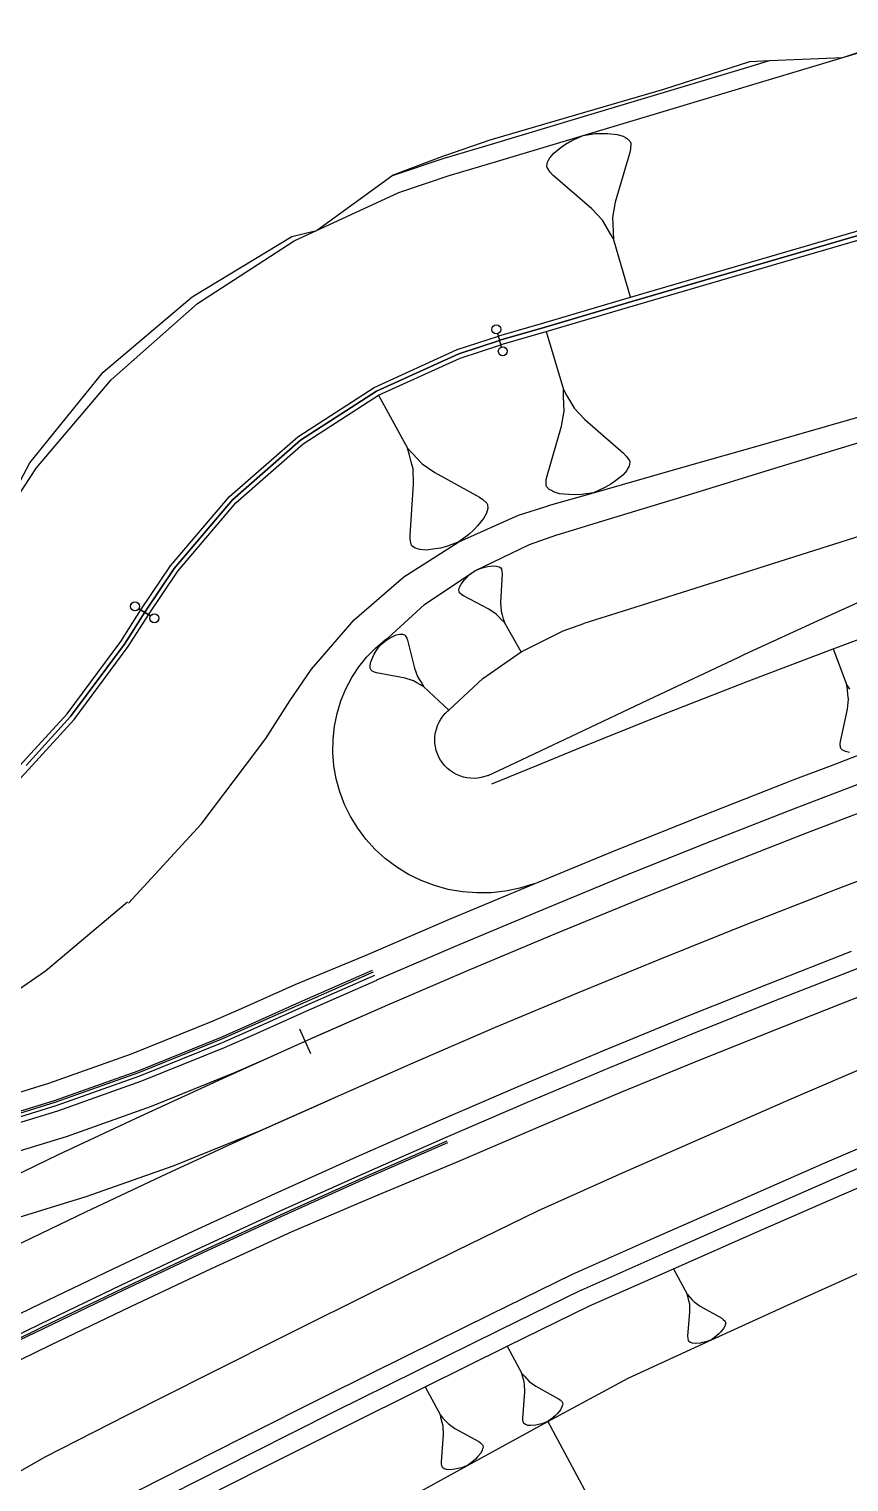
# Model space of a CAD drawing. Extents: x 387562 to 388546, y 804386 to 804945.
# Drawn here: x 388021.7 to 388067, y 804760.4 to 804840.7 of the extents above; entities that cross this region are included whole.
import ezdxf

# ---------------------------------------------------------------- set-up
doc = ezdxf.new("R2010")
doc.units = 0
doc.layers.get('0').update_dxf_attribs({"linetype": 'CONTINUOUS'})

msp = doc.modelspace()

# ---------------------------------------------------------------- linework, layer by layer
at = {"color": 1}
for p, q in [((388051.6778, 804834.5716), (388052.2972, 804834.8533)), ((388052.2972, 804834.8533), (388052.9707, 804834.9504)), ((388052.9707, 804834.9504), (388053.3671, 804834.9663)), ((388053.3671, 804834.9663), (388053.6712, 804834.9551)), ((388053.6712, 804834.9551), (388054.1871, 804834.9057)), ((388054.1871, 804834.9057), (388054.5182, 804834.8022)), ((388054.5182, 804834.8022), (388054.6377, 804834.7369)), ((388054.6377, 804834.7369), (388054.7571, 804834.6716)), ((388054.7571, 804834.6716), (388054.9035, 804834.5139)), ((388050.4549, 804833.6117), (388050.6779, 804833.8775)), ((388050.6779, 804833.8775), (388051.0855, 804834.1975)), ((388051.0855, 804834.1975), (388051.3355, 804834.371)), ((388051.3355, 804834.371), (388051.6778, 804834.5716)), ((388054.8812, 804833.9057), (388054.08, 804831.1641)), ((388054.9194, 804834.1175), (388054.8812, 804833.9057)), ((388054.9035, 804834.5139), (388054.9306, 804834.4216)), ((388054.9306, 804834.4216), (388054.9194, 804834.1175)), ((388050.2861, 804833.1611), (388050.3243, 804833.3728)), ((388050.3132, 804833.0687), (388050.2861, 804833.1611)), ((388050.4867, 804832.8188), (388050.3132, 804833.0687)), ((388050.3243, 804833.3728), (388050.3896, 804833.4923)), ((388050.3896, 804833.4923), (388050.4549, 804833.6117)), ((388050.6331, 804832.6611), (388050.4867, 804832.8188)), ((388052.7871, 804830.7853), (388050.6331, 804832.6611)), ((388053.373, 804830.1548), (388052.7871, 804830.7853)), ((388054.08, 804831.1641), (388053.9271, 804830.3171)), ((388053.5736, 804829.8124), (388053.373, 804830.1548)), ((388053.7741, 804829.4701), (388053.5736, 804829.8124)), ((388053.9271, 804830.3171), (388053.9429, 804829.9207)), ((388053.9429, 804829.9207), (388053.9588, 804829.5242)), ((388053.9747, 804829.1278), (388053.7741, 804829.4701)), ((388053.9588, 804829.5242), (388053.9747, 804829.1278)), ((388054.9217, 804825.8956), (388053.9747, 804829.1278)), ((388047.7901, 804823.1497), (388047.5765, 804823.8789)), ((388050.264, 804824.0099), (388051.2077, 804820.7887)), ((388040.9946, 804820.4744), (388042.5957, 804817.5468)), ((388051.2077, 804820.7887), (388051.4076, 804820.4476)), ((388051.2236, 804820.3937), (388051.2077, 804820.7887)), ((388051.2394, 804819.9986), (388051.2236, 804820.3937)), ((388051.4076, 804820.4476), (388051.6075, 804820.1064)), ((388051.1028, 804818.7593), (388051.2552, 804819.6035)), ((388051.2552, 804819.6035), (388051.2394, 804819.9986)), ((388051.6075, 804820.1064), (388051.8074, 804819.7652)), ((388051.8074, 804819.7652), (388052.3912, 804819.1368)), ((388050.3044, 804816.0271), (388051.1028, 804818.7593)), ((388052.3912, 804819.1368), (388054.5379, 804817.2674)), ((388042.5957, 804817.5468), (388042.8623, 804817.258)), ((388042.695, 804817.1665), (388042.5957, 804817.5468)), ((388042.7944, 804816.7861), (388042.695, 804817.1665)), ((388042.8623, 804817.258), (388043.129, 804816.9691)), ((388043.129, 804816.9691), (388043.3956, 804816.6803)), ((388054.5379, 804817.2674), (388054.6838, 804817.1103)), ((388054.6838, 804817.1103), (388054.8568, 804816.8612)), ((388042.8937, 804816.4058), (388042.7944, 804816.7861)), ((388042.9251, 804815.5537), (388042.8937, 804816.4058)), ((388043.3956, 804816.6803), (388044.0962, 804816.1941)), ((388044.0962, 804816.1941), (388046.5782, 804814.8349)), ((388054.7155, 804816.3202), (388054.4933, 804816.0552)), ((388054.7806, 804816.4391), (388054.7155, 804816.3202)), ((388054.8456, 804816.5581), (388054.7806, 804816.4391)), ((388054.8837, 804816.7692), (388054.8456, 804816.5581)), ((388054.8568, 804816.8612), (388054.8837, 804816.7692)), ((388042.7305, 804812.7306), (388042.9251, 804815.5537)), ((388050.2551, 804815.513), (388050.2663, 804815.8161)), ((388050.2821, 804815.421), (388050.2551, 804815.513)), ((388050.2663, 804815.8161), (388050.3044, 804816.0271)), ((388050.4281, 804815.2639), (388050.2821, 804815.421)), ((388053.4968, 804815.3635), (388052.8795, 804815.0827)), ((388053.838, 804815.5634), (388053.4968, 804815.3635)), ((388054.0871, 804815.7363), (388053.838, 804815.5634)), ((388054.4933, 804816.0552), (388054.0871, 804815.7363)), ((388046.5782, 804814.8349), (388046.7533, 804814.7134)), ((388046.7533, 804814.7134), (388046.9742, 804814.5082)), ((388050.547, 804815.1988), (388050.4281, 804815.2639)), ((388050.666, 804815.1337), (388050.547, 804815.1988)), ((388050.9961, 804815.0305), (388050.666, 804815.1337)), ((388051.5102, 804814.9813), (388050.9961, 804815.0305)), ((388051.8132, 804814.9702), (388051.5102, 804814.9813)), ((388052.2083, 804814.986), (388051.8132, 804814.9702)), ((388052.8795, 804815.0827), (388052.2083, 804814.986)), ((388046.952, 804813.9527), (388046.7925, 804813.6482)), ((388046.9899, 804814.0821), (388046.952, 804813.9527)), ((388046.9742, 804814.5082), (388047.0199, 804814.4246)), ((388047.0278, 804814.2115), (388046.9899, 804814.0821)), ((388047.0199, 804814.4246), (388047.0278, 804814.2115)), ((388046.2606, 804813.0313), (388045.9718, 804812.7647)), ((388046.4658, 804813.2522), (388046.2606, 804813.0313)), ((388046.7925, 804813.6482), (388046.4658, 804813.2522)), ((388042.7383, 804812.5175), (388042.7305, 804812.7306)), ((388042.7919, 804812.2209), (388042.7383, 804812.5175)), ((388042.8377, 804812.1372), (388042.7919, 804812.2209)), ((388043.0128, 804812.0157), (388042.8377, 804812.1372)), ((388044.8007, 804812.1242), (388044.4204, 804812.0249)), ((388045.432, 804812.3608), (388044.8007, 804812.1242)), ((388045.9718, 804812.7647), (388045.432, 804812.3608)), ((388043.1422, 804811.9778), (388043.0128, 804812.0157)), ((388043.2716, 804811.9399), (388043.1422, 804811.9778)), ((388043.614, 804811.9098), (388043.2716, 804811.9399)), ((388044.1237, 804811.9713), (388043.614, 804811.9098)), ((388044.4204, 804812.0249), (388044.1237, 804811.9713)), ((388045.8486, 804810.3818), (388046.0071, 804810.534)), ((388046.0071, 804810.534), (388046.3044, 804810.7656)), ((388046.3044, 804810.7656), (388046.6547, 804810.9047)), ((388046.6547, 804810.9047), (388046.8662, 804810.9644)), ((388046.8662, 804810.9644), (388047.0315, 804810.9976)), ((388047.0315, 804810.9976), (388047.3157, 804811.0375)), ((388047.3157, 804811.0375), (388047.5074, 804811.0244)), ((388047.5074, 804811.0244), (388047.5802, 804811.0047)), ((388047.5802, 804811.0047), (388047.6529, 804810.9849)), ((388047.6529, 804810.9849), (388047.7521, 804810.9189)), ((388047.8185, 804810.5884), (388047.7405, 804809.0083)), ((388047.7521, 804810.9189), (388047.7786, 804810.8726)), ((388047.7786, 804810.8726), (388047.8118, 804810.7074)), ((388047.8118, 804810.7074), (388047.8185, 804810.5884)), ((388045.4327, 804809.7137), (388045.4524, 804809.7864)), ((388045.4394, 804809.5947), (388045.4327, 804809.7137)), ((388045.4524, 804809.7864), (388045.4722, 804809.8592)), ((388045.4722, 804809.8592), (388045.558, 804810.0311)), ((388045.558, 804810.0311), (388045.7363, 804810.2561)), ((388045.7363, 804810.2561), (388045.8486, 804810.3818)), ((388045.4659, 804809.5484), (388045.4394, 804809.5947)), ((388045.5916, 804809.4362), (388045.4659, 804809.5484)), ((388045.6908, 804809.3701), (388045.5916, 804809.4362)), ((388047.093, 804808.6375), (388045.6908, 804809.3701)), ((388047.7405, 804809.0083), (388047.7674, 804808.5323)), ((388028.3823, 804808.2686), (388027.7336, 804808.6641)), ((388027.7336, 804808.6641), (388028.3823, 804808.2686)), ((388047.4898, 804808.3734), (388047.093, 804808.6375)), ((388047.642, 804808.2148), (388047.4898, 804808.3734)), ((388047.7942, 804808.0563), (388047.642, 804808.2148)), ((388047.7674, 804808.5323), (388047.8271, 804808.3208)), ((388047.8271, 804808.3208), (388047.8867, 804808.1093)), ((388047.8867, 804808.1093), (388047.9464, 804807.8978)), ((388047.9464, 804807.8978), (388047.7942, 804808.0563)), ((388048.8733, 804806.2788), (388047.9464, 804807.8978)), ((388040.8482, 804806.3428), (388041.0692, 804806.6542)), ((388041.0692, 804806.6542), (388041.3686, 804806.8912)), ((388041.3686, 804806.8912), (388041.5564, 804807.0108)), ((388041.5564, 804807.0108), (388041.7071, 804807.0911)), ((388041.7071, 804807.0911), (388041.9713, 804807.2127)), ((388041.9713, 804807.2127), (388042.1611, 804807.2559)), ((388042.1611, 804807.2559), (388042.2375, 804807.2579)), ((388042.2375, 804807.2579), (388042.3138, 804807.2599)), ((388042.3138, 804807.2599), (388042.4293, 804807.2247)), ((388042.4293, 804807.2247), (388042.4685, 804807.1875)), ((388042.4685, 804807.1875), (388042.5489, 804807.0369)), ((388042.5489, 804807.0369), (388042.5901, 804806.9234)), ((388042.5901, 804806.9234), (388042.9747, 804805.3674)), ((388040.5258, 804805.5322), (388040.5589, 804805.724)), ((388040.5589, 804805.724), (388040.6664, 804805.9942)), ((388040.6664, 804805.9942), (388040.7387, 804806.1489)), ((388040.7387, 804806.1489), (388040.8482, 804806.3428)), ((388066.1187, 804806.4532), (388066.8827, 804804.4275)), ((388040.5278, 804805.4558), (388040.5258, 804805.5322)), ((388040.5298, 804805.3795), (388040.5278, 804805.4558)), ((388040.571, 804805.266), (388040.5298, 804805.3795)), ((388040.6101, 804805.2288), (388040.571, 804805.266)), ((388040.7648, 804805.1565), (388040.6101, 804805.2288)), ((388040.8803, 804805.1213), (388040.7648, 804805.1565)), ((388042.4544, 804804.8189), (388040.8803, 804805.1213)), ((388042.9747, 804805.3674), (388043.1395, 804804.9133)), ((388043.1395, 804804.9133), (388043.259, 804804.7255)), ((388042.9165, 804804.6783), (388042.4544, 804804.8189)), ((388043.1103, 804804.5688), (388042.9165, 804804.6783)), ((388043.3042, 804804.4593), (388043.1103, 804804.5688)), ((388043.259, 804804.7255), (388043.3785, 804804.5376)), ((388043.4981, 804804.3498), (388043.3042, 804804.4593)), ((388043.3785, 804804.5376), (388043.4981, 804804.3498)), ((388044.8692, 804803.0489), (388043.4981, 804804.3498)), ((388066.8827, 804804.4275), (388067.0279, 804804.2178)), ((388066.9121, 804804.1741), (388066.8827, 804804.4275)), ((388066.9415, 804803.9208), (388066.9121, 804804.1741)), ((388066.9141, 804803.1172), (388066.971, 804803.6675)), ((388066.971, 804803.6675), (388066.9415, 804803.9208)), ((388066.5337, 804801.321), (388066.9141, 804803.1172)), ((388066.5195, 804801.1834), (388066.5337, 804801.321)), ((388066.5271, 804800.988), (388066.5195, 804801.1834)), ((388066.5489, 804800.9301), (388066.5271, 804800.988)), ((388066.6504, 804800.8362), (388066.5489, 804800.9301)), ((388066.7301, 804800.8001), (388066.6504, 804800.8362)), ((388066.8098, 804800.7641), (388066.7301, 804800.8001)), ((388067.0271, 804800.7138), (388066.8098, 804800.7641)), ((388047.0515, 804799.4462), (388048.2215, 804800)), ((388047.2474, 804798.9749), (388049.7428, 804800))]:
    msp.add_line(p, q, dxfattribs=at)
at = {"color": 3}
msp.add_line((388036.6194, 804785.4192), (388037.2296, 804784.0489), dxfattribs=at)
at = {"color": 7}
for p, q in [((388057.3043, 804772.1515), (388058.06, 804770.7327)), ((388058.06, 804770.7327), (388058.1869, 804770.5921)), ((388058.1058, 804770.549), (388058.06, 804770.7327)), ((388058.1516, 804770.3652), (388058.1058, 804770.549)), ((388058.1974, 804770.1815), (388058.1516, 804770.3652)), ((388058.1869, 804770.5921), (388058.3138, 804770.4516)), ((388058.3138, 804770.4516), (388058.4407, 804770.311)), ((388058.4407, 804770.311), (388058.7755, 804770.0731)), ((388058.0992, 804768.412), (388058.208, 804769.7708)), ((388058.208, 804769.7708), (388058.1974, 804770.1815)), ((388058.7755, 804770.0731), (388059.9639, 804769.4052)), ((388060.0609, 804768.8324), (388059.9014, 804768.6433)), ((388059.9639, 804769.4052), (388060.0476, 804769.3457)), ((388060.0476, 804769.3457), (388060.1529, 804769.2457)), ((388060.1393, 804768.9782), (388060.0609, 804768.8324)), ((388060.1582, 804769.0403), (388060.1393, 804768.9782)), ((388060.1529, 804769.2457), (388060.1745, 804769.2051)), ((388060.1772, 804769.1025), (388060.1582, 804769.0403)), ((388060.1745, 804769.2051), (388060.1772, 804769.1025)), ((388058.1019, 804768.3093), (388058.0992, 804768.412)), ((388058.1261, 804768.1661), (388058.1019, 804768.3093)), ((388058.1477, 804768.1256), (388058.1261, 804768.1661)), ((388058.2314, 804768.0661), (388058.1477, 804768.1256)), ((388058.2936, 804768.0471), (388058.2314, 804768.0661)), ((388058.3557, 804768.0282), (388058.2936, 804768.0471)), ((388058.5205, 804768.0119), (388058.3557, 804768.0282)), ((388058.7663, 804768.0388), (388058.5205, 804768.0119)), ((388058.9095, 804768.063), (388058.7663, 804768.0388)), ((388059.0933, 804768.1089), (388058.9095, 804768.063)), ((388059.3986, 804768.2195), (388059.0933, 804768.1089)), ((388059.6608, 804768.4111), (388059.3986, 804768.2195)), ((388059.8013, 804768.538), (388059.6608, 804768.4111)), ((388059.9014, 804768.6433), (388059.8013, 804768.538)), ((388048.107, 804767.856), (388048.9153, 804766.3528)), ((388048.9153, 804766.3528), (388049.0507, 804766.2041)), ((388048.9648, 804766.158), (388048.9153, 804766.3528)), ((388043.5593, 804765.6102), (388044.4067, 804764.0421)), ((388049.0142, 804765.9631), (388048.9648, 804766.158)), ((388049.0636, 804765.7682), (388049.0142, 804765.9631)), ((388049.0507, 804766.2041), (388049.186, 804766.0555)), ((388049.0766, 804765.3322), (388049.0636, 804765.7682)), ((388049.186, 804766.0555), (388049.3213, 804765.9068)), ((388049.3213, 804765.9068), (388049.6779, 804765.6556)), ((388049.6779, 804765.6556), (388050.9424, 804764.9515)), ((388048.9669, 804763.889), (388049.0766, 804765.3322)), ((388050.9424, 804764.9515), (388051.0316, 804764.8887)), ((388051.0316, 804764.8887), (388051.1438, 804764.7829)), ((388051.1438, 804764.7829), (388051.1669, 804764.74)), ((388051.1669, 804764.74), (388051.1701, 804764.631)), ((388044.4067, 804764.0421), (388044.5484, 804763.8871)), ((388044.4588, 804763.8387), (388044.4067, 804764.0421)), ((388044.5484, 804763.8871), (388044.69, 804763.7321)), ((388048.9701, 804763.78), (388048.9669, 804763.889)), ((388050.6248, 804763.8948), (388050.3473, 804763.6902)), ((388050.7735, 804764.0301), (388050.6248, 804763.8948)), ((388050.8792, 804764.1423), (388050.7735, 804764.0301)), ((388051.0478, 804764.3437), (388050.8792, 804764.1423)), ((388051.1304, 804764.4989), (388051.0478, 804764.3437)), ((388051.1503, 804764.5649), (388051.1304, 804764.4989)), ((388051.1701, 804764.631), (388051.1503, 804764.5649)), ((388044.5108, 804763.6352), (388044.4588, 804763.8387)), ((388044.5628, 804763.4318), (388044.5108, 804763.6352)), ((388044.5773, 804762.9765), (388044.5628, 804763.4318)), ((388044.69, 804763.7321), (388044.8317, 804763.5771)), ((388044.8317, 804763.5771), (388045.2046, 804763.3155)), ((388045.2046, 804763.3155), (388046.5267, 804762.5827)), ((388048.9965, 804763.6281), (388048.9701, 804763.78)), ((388049.0196, 804763.5852), (388048.9965, 804763.6281)), ((388049.1087, 804763.5224), (388049.0196, 804763.5852)), ((388049.1747, 804763.5025), (388049.1087, 804763.5224)), ((388049.2408, 804763.4827), (388049.1747, 804763.5025)), ((388049.4158, 804763.4661), (388049.2408, 804763.4827)), ((388049.6767, 804763.4957), (388049.4158, 804763.4661)), ((388049.8287, 804763.522), (388049.6767, 804763.4957)), ((388050.0236, 804763.5714), (388049.8287, 804763.522)), ((388050.3473, 804763.6902), (388050.0236, 804763.5714)), ((388050.3473, 804763.6902), (388052.4867, 804759.712)), ((388044.4657, 804761.469), (388044.5773, 804762.9765)), ((388046.5267, 804762.5827), (388046.6199, 804762.5173)), ((388046.6199, 804762.5173), (388046.7374, 804762.4071)), ((388046.7374, 804762.4071), (388046.7616, 804762.3623)), ((388046.7616, 804762.3623), (388046.7652, 804762.2485)), ((388044.4693, 804761.3552), (388044.4657, 804761.469)), ((388046.1972, 804761.4785), (388045.9078, 804761.2642)), ((388046.3522, 804761.6201), (388046.1972, 804761.4785)), ((388046.4624, 804761.7376), (388046.3522, 804761.6201)), ((388046.638, 804761.9482), (388046.4624, 804761.7376)), ((388046.724, 804762.1105), (388046.638, 804761.9482)), ((388046.7446, 804762.1795), (388046.724, 804762.1105)), ((388046.7652, 804762.2485), (388046.7446, 804762.1795)), ((388044.4971, 804761.1966), (388044.4693, 804761.3552)), ((388044.5214, 804761.1518), (388044.4971, 804761.1966)), ((388044.6146, 804761.0864), (388044.5214, 804761.1518)), ((388044.6836, 804761.0658), (388044.6146, 804761.0864)), ((388044.7526, 804761.0452), (388044.6836, 804761.0658)), ((388044.9354, 804761.0282), (388044.7526, 804761.0452)), ((388045.2079, 804761.0596), (388044.9354, 804761.0282)), ((388045.3665, 804761.0875), (388045.2079, 804761.0596)), ((388045.57, 804761.1395), (388045.3665, 804761.0875)), ((388045.9078, 804761.2642), (388045.57, 804761.1395))]:
    msp.add_line(p, q, dxfattribs=at)
at = {"color": 1, "linetype": 'CONTINUOUS'}
for points in [[(388006.2998, 804800), (388007.5628, 804800.7362), (388010.8319, 804803.1087), (388014.0068, 804805.6378), (388016.7248, 804808.6575), (388019.1261, 804811.9315), (388020.0274, 804813.3626), (388022.0832, 804816.4595), (388026.1949, 804821.3257), (388030.9732, 804825.5449), (388036.3172, 804829.0267), (388042.114, 804831.6961), (388045.0022, 804832.6654), (388045.0075, 804832.667), (388045.0221, 804832.6714), (388047.5079, 804833.4169), (388052.2972, 804834.8533), (388057.0865, 804836.2898), (388061.8759, 804837.7262), (388066.6652, 804839.1626), (388071.4545, 804840.599)], [(388019.9403, 804813.4157), (388021.702, 804816.739), (388025.7526, 804821.7619), (388030.6888, 804825.9217), (388036.1848, 804829.2687), (388037.5594, 804829.5987), (388041.7149, 804832.61), (388041.7628, 804832.6447), (388044.6816, 804833.7596), (388044.6868, 804833.7614), (388044.7013, 804833.7664), (388047.1614, 804834.5995), (388051.957, 804836.0145), (388056.7589, 804837.4078), (388061.5193, 804838.9433), (388062.6065, 804838.9893), (388066.659, 804839.1607), (388066.6647, 804839.1641), (388071.4141, 804840.7371)], [(388021.1566, 804800), (388023.7625, 804802.8587), (388026.7291, 804806.8499), (388027.8445, 804808.5965), (388029.479, 804811.0372), (388032.7421, 804814.8677), (388036.5275, 804818.1832), (388040.7546, 804820.9131), (388045.3337, 804822.9994), (388047.613, 804823.7542), (388047.6183, 804823.7558), (388047.633, 804823.7601), (388050.1234, 804824.4897), (388054.9217, 804825.8956), (388059.72, 804827.3014), (388064.5183, 804828.7072), (388069.3166, 804830.1131), (388074.1149, 804831.5189), (388078.9132, 804832.9247), (388083.7115, 804834.3306), (388088.5098, 804835.7364), (388093.3081, 804837.1422), (388098.1063, 804838.5481), (388100, 804839.1029)], [(388041.7149, 804832.61), (388041.7669, 804832.6339), (388044.721, 804833.6251), (388044.7263, 804833.6267), (388044.7409, 804833.6311), (388047.2267, 804834.3766), (388052.016, 804835.813), (388056.8054, 804837.2494), (388061.5947, 804838.6858), (388062.6065, 804838.9893)], [(388021.8323, 804800), (388024.1484, 804802.5407), (388027.1448, 804806.5721), (388028.2714, 804808.3362), (388029.8822, 804810.7416), (388033.0981, 804814.5166), (388036.8286, 804817.784), (388040.9946, 804820.4744), (388045.5073, 804822.5305), (388047.7536, 804823.2744), (388047.7589, 804823.276), (388047.7736, 804823.2802), (388050.264, 804824.0099), (388055.0623, 804825.4157), (388059.8606, 804826.8216), (388064.6589, 804828.2274), (388069.4572, 804829.6332), (388074.2555, 804831.0391), (388079.0538, 804832.4449), (388083.852, 804833.8507), (388088.6503, 804835.2566), (388093.4486, 804836.6624), (388098.2469, 804838.0682), (388100, 804838.5818)], [(388033.6298, 804800), (388034.7477, 804801.4905), (388036.0885, 804803.5701), (388037.278, 804805.3193), (388039.6453, 804808.0587), (388042.383, 804810.4223), (388045.432, 804812.3608), (388048.727, 804813.8339), (388050.3645, 804814.3632), (388050.3698, 804814.3647), (388050.3845, 804814.3689), (388052.8795, 804815.0827), (388057.6868, 804816.458), (388062.494, 804817.8332), (388067.3013, 804819.2085), (388072.1085, 804820.5837), (388076.9158, 804821.959), (388081.723, 804823.3342), (388086.5303, 804824.7095), (388091.3375, 804826.0847), (388096.1448, 804827.46), (388100, 804828.5629)], [(388041.0692, 804806.6542), (388043.5328, 804808.8983), (388046.3044, 804810.7656), (388049.3267, 804812.214), (388050.8379, 804812.7472), (388050.8432, 804812.7488), (388050.8578, 804812.7533), (388053.3396, 804813.5124), (388058.1213, 804814.9748), (388062.903, 804816.4373), (388067.6847, 804817.8998), (388072.4664, 804819.3623), (388077.2481, 804820.8248), (388082.0298, 804822.2873), (388086.8115, 804823.7498), (388091.6187, 804825.1251), (388096.426, 804826.5003), (388100, 804827.5228)], [(388044.8692, 804803.0489), (388046.7484, 804804.8055), (388048.8733, 804806.2788), (388051.2027, 804807.4343), (388052.3415, 804807.855), (388052.3453, 804807.8562), (388052.3577, 804807.8601), (388054.8285, 804808.6442), (388059.5945, 804810.1583), (388064.3604, 804811.6722), (388069.1264, 804813.186), (388073.8924, 804814.7), (388078.6583, 804816.2139), (388083.4243, 804817.7279), (388088.1492, 804819.2294), (388092.7238, 804821.2624), (388097.3859, 804823.1448), (388100, 804823.9158)], [(388048.2215, 804800), (388051.6497, 804801.6226), (388056.2542, 804803.7963), (388060.8654, 804805.9675), (388061.2379, 804806.1427), (388065.4921, 804808.1149), (388070.1449, 804810.2093), (388074.8233, 804812.25), (388079.5266, 804814.2368), (388084.2741, 804816.1104), (388089.0441, 804817.9291), (388093.8358, 804819.6926), (388098.6486, 804821.4008), (388100, 804821.8813)], [(388049.7428, 804800), (388051.9417, 804800.9034), (388056.6519, 804802.7927), (388061.3777, 804804.6426), (388061.7598, 804804.7902), (388066.1187, 804806.4532), (388070.8747, 804808.2241), (388075.6453, 804809.9554), (388080.4301, 804811.6469), (388085.3092, 804813.0617), (388090.1979, 804814.4351), (388095.096, 804815.7671), (388100, 804817.0568)], [(388066.0364, 804800), (388068.2359, 804800.8391), (388072.945, 804802.5926), (388077.6686, 804804.3068), (388082.4062, 804805.9816), (388087.1577, 804807.6169), (388091.9226, 804809.2125), (388096.7007, 804810.7683), (388100, 804811.8123)], [(388038.519, 804800), (388038.4626, 804800.7124), (388038.4738, 804801.4439), (388038.5534, 804802.1671), (388038.6999, 804802.8758), (388038.9114, 804803.5637), (388039.1851, 804804.225), (388039.5181, 804804.8541), (388039.9067, 804805.4457), (388040.3468, 804805.995), (388040.8339, 804806.4976), (388041.3632, 804806.9494), (388041.5363, 804807.0796)], [(388044.6328, 804800), (388044.5364, 804800.1144), (388044.4225, 804800.2787), (388044.3245, 804800.453), (388044.2433, 804800.6357), (388044.1796, 804800.8252), (388044.134, 804801.0198), (388044.1068, 804801.2179), (388044.0983, 804801.4176), (388044.1086, 804801.6173), (388044.1377, 804801.8151), (388044.1851, 804802.0093), (388044.2506, 804802.1982), (388044.3335, 804802.3801), (388044.4331, 804802.5535), (388044.5485, 804802.7167), (388044.6788, 804802.8684), (388044.8227, 804803.0072), (388044.8702, 804803.0477)], [(388000, 804786.4544), (388004.0813, 804787.8597), (388008.6435, 804789.961), (388012.9732, 804792.5073), (388017.0271, 804795.473), (388020.7646, 804798.8287), (388021.8323, 804800)], [(388027.1701, 804792.3745), (388031.1862, 804796.7419), (388033.6298, 804800)], [(388049.5761, 804793.4452), (388048.8014, 804793.2063), (388048.0116, 804793.042), (388047.2137, 804792.9533), (388046.415, 804792.9401), (388045.6225, 804793.0019), (388044.8433, 804793.1372), (388044.0841, 804793.3443), (388043.3514, 804793.6205), (388042.6516, 804793.9627), (388041.9904, 804794.3671), (388041.3734, 804794.8297), (388040.8056, 804795.3456), (388040.2916, 804795.9097), (388039.8353, 804796.5166), (388039.4402, 804797.1603), (388039.1093, 804797.8348), (388038.8447, 804798.5338), (388038.6481, 804799.2508), (388038.5206, 804799.9792), (388038.519, 804800)], [(388040.2961, 804789.494), (388040.303, 804789.4997), (388044.9185, 804791.4863), (388049.5505, 804793.4345), (388054.1986, 804795.344), (388058.8624, 804797.2147), (388063.5416, 804799.0464), (388063.9199, 804799.1926), (388066.0364, 804800)], [(388047.0515, 804799.4462), (388046.8638, 804799.3774), (388046.6704, 804799.3266), (388046.4732, 804799.2941), (388046.2737, 804799.2802), (388046.0738, 804799.2852), (388045.8753, 804799.3088), (388045.6799, 804799.351), (388045.4893, 804799.4114), (388045.3052, 804799.4894), (388045.1292, 804799.5843), (388044.963, 804799.6953), (388044.8078, 804799.8214), (388044.6652, 804799.9615), (388044.6328, 804800)], [(388045.2928, 804778.0388), (388049.8127, 804779.9843), (388054.3486, 804781.892), (388058.9003, 804783.7619), (388063.4674, 804785.5938), (388068.0497, 804787.3876), (388068.4201, 804787.5307), (388072.6467, 804789.1432), (388077.2582, 804790.8603), (388081.8838, 804792.539), (388086.5233, 804794.1791), (388091.1762, 804795.7804), (388095.8424, 804797.343), (388100, 804798.6968)], [(388000, 804748.6574), (388000.5615, 804748.9902), (388004.9418, 804751.5676), (388009.3305, 804754.1309), (388013.7276, 804756.68), (388018.1329, 804759.215), (388022.5464, 804761.7357), (388027.0756, 804764.0461), (388031.6121, 804766.3418), (388036.1559, 804768.6227), (388040.7069, 804770.8889), (388045.2652, 804773.1403), (388049.8305, 804775.3769), (388054.4836, 804777.4471), (388059.1431, 804779.5022), (388063.809, 804781.542), (388068.4812, 804783.5667), (388073.1597, 804785.5761), (388077.8444, 804787.5702), (388082.5352, 804789.549), (388087.232, 804791.5125), (388092.0391, 804793.2574), (388096.8514, 804794.9866), (388100, 804796.1064)], [(388000, 804779.6848), (388001.1773, 804779.8461), (388006.7877, 804781.1154), (388012.4242, 804782.7276), (388017.7175, 804785.2914), (388022.5791, 804788.6299), (388027.0979, 804792.4473)], [(388000, 804744.0084), (388002.5261, 804745.5059), (388006.8995, 804748.0794), (388011.2812, 804750.6388), (388015.6712, 804753.184), (388020.0695, 804755.7151), (388024.4761, 804758.232), (388028.9982, 804760.5385), (388033.5278, 804762.8303), (388038.0645, 804765.1074), (388042.6085, 804767.3698), (388047.1597, 804769.6174), (388051.718, 804771.8502), (388056.3641, 804773.9167), (388061.0165, 804775.968), (388065.6753, 804778.0041), (388070.3405, 804780.025), (388075.0118, 804782.0307), (388079.6894, 804784.0211), (388084.3731, 804785.9963), (388089.0629, 804787.9561), (388093.8058, 804789.8086), (388098.5544, 804791.6456), (388100, 804792.1994)], [(388000, 804779.3669), (388003.5621, 804779.8102), (388008.2776, 804780.6066), (388013.1729, 804780.6827), (388018.1002, 804780.9819), (388022.751, 804782.409), (388027.3354, 804784.0369), (388031.8447, 804785.8625), (388033.4168, 804786.5535), (388036.381, 804787.8771), (388040.2961, 804789.494)], [(388000, 804776.143), (388004.0263, 804776.6441), (388008.8789, 804777.4636), (388013.6914, 804778.4932), (388018.4545, 804779.7311), (388023.1593, 804781.1747), (388027.797, 804782.8216), (388032.3586, 804784.6684), (388033.9506, 804785.3681), (388036.9089, 804786.6891), (388040.7773, 804788.3974)], [(388000, 804758.712), (388000.405, 804758.8533), (388001.3444, 804759.196), (388002.2789, 804759.5522), (388003.2081, 804759.9217), (388004.132, 804760.3044), (388005.0503, 804760.7002), (388005.9629, 804761.1092), (388006.8695, 804761.5311), (388007.77, 804761.9659), (388008.8602, 804762.502), (388013.3471, 804764.7083), (388017.834, 804766.9146), (388019.7855, 804767.8742), (388020.5993, 804768.2736), (388022.2899, 804769.0984), (388026.7361, 804771.2359), (388031.2, 804773.3363), (388035.6812, 804775.3994), (388040.1794, 804777.425), (388044.6944, 804779.4132)], [(388000, 804757.3353), (388000.8419, 804757.6289), (388001.7987, 804757.978), (388002.7505, 804758.3408), (388003.697, 804758.7171), (388004.6381, 804759.1069), (388005.5734, 804759.5101), (388006.5029, 804759.9267), (388007.4264, 804760.3564), (388008.3391, 804760.7971), (388009.4338, 804761.3354), (388013.9207, 804763.5417), (388018.4076, 804765.748), (388020.3585, 804766.7073), (388021.1712, 804767.1062), (388022.8581, 804767.9291), (388027.2945, 804770.0619), (388031.7486, 804772.1577), (388036.2199, 804774.2162), (388040.7488, 804776.1466), (388045.2928, 804778.0388)]]:
    msp.add_lwpolyline(points, dxfattribs=at)
at = {"color": 7, "linetype": 'CONTINUOUS'}
for points in [[(388100, 804838.8424), (388098.1766, 804838.3081), (388093.3783, 804836.9023), (388088.58, 804835.4965), (388083.7818, 804834.0906), (388078.9835, 804832.6848), (388074.1852, 804831.279), (388069.3869, 804829.8731), (388064.5886, 804828.4673), (388059.7903, 804827.0615), (388054.992, 804825.6556), (388050.1937, 804824.2498), (388047.7033, 804823.5202), (388047.6886, 804823.5159), (388047.6833, 804823.5143), (388045.4205, 804822.765), (388040.8746, 804820.6937), (388036.6781, 804817.9836), (388032.9201, 804814.6922), (388029.6806, 804810.8894), (388028.058, 804808.4663), (388026.9369, 804806.711), (388023.9555, 804802.6997), (388021.4944, 804800)], [(388041.5005, 804786.7491), (388046.0931, 804788.7258), (388050.7021, 804790.6643), (388055.327, 804792.5643), (388059.9676, 804794.4257), (388064.6235, 804796.2483), (388065, 804796.3937), (388069.2945, 804798.0321), (388073.9802, 804799.7769), (388074.595, 804800)], [(388042.8977, 804783.54), (388047.4635, 804785.5053), (388052.0455, 804787.4324), (388056.6435, 804789.3213), (388061.257, 804791.1718), (388065.8858, 804792.9838), (388066.26, 804793.1284), (388070.5295, 804794.7572), (388075.1879, 804796.4918), (388079.8605, 804798.1876), (388084.5471, 804799.8443), (388084.9995, 804800)], [(388052.1899, 804770.9686), (388056.8342, 804773.0341), (388061.4849, 804775.0844), (388066.1419, 804777.1196), (388070.8053, 804779.1396), (388075.4749, 804781.1444), (388080.1507, 804783.1339), (388084.8326, 804785.1081), (388089.5206, 804787.067), (388094.2618, 804788.9186), (388099.0086, 804790.7547), (388100, 804791.1344)], [(388000, 804741.6839), (388003.5084, 804743.7638), (388007.8783, 804746.3353), (388012.2565, 804748.8927), (388016.6431, 804751.436), (388021.0379, 804753.9652), (388025.4409, 804756.4801), (388029.9596, 804758.7847), (388034.4856, 804761.0746), (388039.0188, 804763.3498), (388043.5593, 804765.6102), (388048.107, 804767.856), (388052.6617, 804770.0869), (388057.3043, 804772.1515), (388061.9532, 804774.2009), (388066.6085, 804776.2351), (388071.2701, 804778.2542), (388075.9379, 804780.258), (388080.6119, 804782.2466), (388085.2921, 804784.2199), (388089.9783, 804786.1779), (388094.7177, 804788.0286), (388099.4627, 804789.8637), (388100, 804790.0695)], [(388020.159, 804769.1726), (388021.8525, 804769.9987), (388026.3062, 804772.1398), (388030.7776, 804774.2438), (388035.2664, 804776.3104), (388039.7722, 804778.3395), (388044.2948, 804780.331), (388048.8338, 804782.2847), (388053.389, 804784.2005), (388057.96, 804786.0784), (388062.5464, 804787.918), (388067.148, 804789.7194)], [(388000, 804776.4452), (388003.9828, 804776.9409), (388008.8225, 804777.7582), (388013.6222, 804778.7851), (388018.3727, 804780.0197), (388023.0651, 804781.4596), (388027.6905, 804783.102), (388032.24, 804784.944), (388033.8293, 804785.6425), (388036.7871, 804786.9633), (388040.6567, 804788.6721)], [(388000, 804776.3344), (388003.9987, 804776.8321), (388008.8432, 804777.6502), (388013.6476, 804778.6781), (388018.4027, 804779.9139), (388023.0997, 804781.3551), (388027.7295, 804782.9992), (388032.2835, 804784.8429), (388033.8738, 804785.5419), (388036.8318, 804786.8628), (388040.7009, 804788.5713)], [(388000, 804774.3295), (388004.2874, 804774.8631), (388009.2172, 804775.6956), (388014.1061, 804776.7417), (388018.945, 804777.9992), (388023.7246, 804779.4658), (388028.436, 804781.1388), (388033.0702, 804783.015), (388034.6859, 804783.7252), (388037.6399, 804785.0443), (388041.5005, 804786.7491)], [(388000, 804774.3295), (388004.2874, 804774.8631), (388009.2172, 804775.6956), (388014.1061, 804776.7417), (388018.945, 804777.9992), (388023.7246, 804779.4658), (388028.436, 804781.1388), (388033.0702, 804783.015), (388034.6859, 804783.7252), (388037.6399, 804785.0443), (388041.5005, 804786.7491)], [(388023.7412, 804749.0799), (388028.2293, 804751.4172), (388032.6369, 804753.9003), (388037.0526, 804756.3692), (388041.4762, 804758.8239), (388045.9078, 804761.2642), (388050.3473, 804763.6902), (388054.7946, 804766.1018), (388059.3986, 804768.2195), (388064.0092, 804770.3221), (388068.6264, 804772.4098), (388073.2502, 804774.4823), (388077.8803, 804776.5398), (388082.5169, 804778.5822), (388087.1599, 804780.6094), (388091.8091, 804782.6215), (388096.4844, 804784.5798), (388100, 804786.0389)], [(388000, 804770.8034), (388004.795, 804771.4001), (388009.8749, 804772.258), (388014.9126, 804773.3358), (388019.8988, 804774.6316), (388024.8239, 804776.1429), (388029.6786, 804777.8668), (388034.4539, 804779.8002), (388036.1187, 804780.5319), (388039.0612, 804781.8459), (388042.9068, 804783.544)], [(388000, 804764.0314), (388000.8076, 804764.2698), (388001.7609, 804764.572), (388002.7079, 804764.8932), (388003.6482, 804765.2333), (388004.5816, 804765.5921), (388005.5077, 804765.9695), (388006.426, 804766.3653), (388007.3362, 804766.7795), (388008.2379, 804767.2117), (388011.3609, 804768.7474), (388015.8478, 804770.9537), (388017.7994, 804771.9133), (388018.6194, 804772.3158), (388020.3229, 804773.1468), (388024.8029, 804775.3005), (388029.3007, 804777.4169), (388033.8159, 804779.4957), (388038.3247, 804781.5172)], [(388000, 804758.5002), (388000.4722, 804758.6649), (388001.4143, 804759.0087), (388002.3514, 804759.3658), (388003.2833, 804759.7364), (388004.2098, 804760.1201), (388005.1308, 804760.5171), (388006.046, 804760.9272), (388006.9552, 804761.3504), (388007.8576, 804761.7861), (388008.9484, 804762.3225), (388013.4353, 804764.5288), (388017.9222, 804766.7351), (388019.8736, 804767.6947), (388020.6873, 804768.094), (388022.3773, 804768.9185), (388026.822, 804771.0553), (388031.2844, 804773.1549), (388035.7641, 804775.2173), (388040.2608, 804777.2423), (388044.7742, 804779.2298)], [(388000, 804758.3943), (388000.5058, 804758.5707), (388001.4493, 804758.915), (388002.3877, 804759.2726), (388003.3209, 804759.6437), (388004.2488, 804760.028), (388005.171, 804760.4256), (388006.0875, 804760.8363), (388006.998, 804761.26), (388007.9013, 804761.6962), (388008.9925, 804762.2328), (388013.4794, 804764.4391), (388017.9663, 804766.6454), (388019.9177, 804767.6049), (388020.7313, 804768.0042), (388022.421, 804768.8285), (388026.865, 804770.965), (388031.3266, 804773.0643), (388035.8055, 804775.1263), (388040.3015, 804777.151), (388044.8141, 804779.1381)], [(388052.1899, 804770.9686), (388047.6333, 804768.7367), (388043.0839, 804766.49), (388038.5417, 804764.2286), (388034.0067, 804761.9525), (388029.4789, 804759.6616), (388024.9585, 804757.3561), (388020.5537, 804754.8401), (388016.1572, 804752.31), (388011.7689, 804749.7658), (388007.3889, 804747.2074), (388003.0172, 804744.6348), (388000, 804742.8462)]]:
    msp.add_lwpolyline(points, dxfattribs=at)
at = {"color": 3, "linetype": 'CONTINUOUS'}
for points in [[(388021.4944, 804800), (388023.9555, 804802.6997), (388026.9369, 804806.711), (388028.058, 804808.4663), (388029.6806, 804810.8894), (388032.9201, 804814.6922), (388036.6781, 804817.9836), (388040.8746, 804820.6937), (388045.4205, 804822.765), (388047.6833, 804823.5143), (388047.6886, 804823.5159), (388047.7033, 804823.5202), (388050.1937, 804824.2498), (388054.992, 804825.6556), (388059.7903, 804827.0615), (388064.5886, 804828.4673), (388069.3869, 804829.8731), (388074.1852, 804831.279), (388078.9835, 804832.6848), (388083.7818, 804834.0906), (388088.58, 804835.4965), (388093.3783, 804836.9023), (388098.1766, 804838.3081), (388100, 804838.8424)], [(388000, 804767.0612), (388000.8427, 804767.4756), (388005.3296, 804769.6819), (388009.8165, 804771.8882), (388014.3034, 804774.0945), (388016.255, 804775.0541), (388017.0798, 804775.459), (388018.7933, 804776.2949), (388023.2995, 804778.4612), (388027.8237, 804780.59), (388032.3655, 804782.681), (388036.9245, 804784.734), (388041.5005, 804786.7491), (388046.0931, 804788.7258), (388050.7021, 804790.6643), (388055.327, 804792.5643), (388059.9676, 804794.4257), (388064.6235, 804796.2483), (388065, 804796.3937), (388069.2945, 804798.0321), (388073.9802, 804799.7769), (388074.595, 804800)]]:
    msp.add_lwpolyline(points, dxfattribs=at)
at = {"color": 2, "linetype": 'CONTINUOUS'}
for points in [[(388040.8983, 804788.1215), (388040.9017, 804788.1244), (388045.5058, 804790.1061), (388050.1263, 804792.0494), (388054.7628, 804793.9541), (388059.415, 804795.8202), (388064.0826, 804797.6474), (388064.4599, 804797.7931), (388068.7652, 804799.4356), (388070.2809, 804800)], [(388000, 804775.8407), (388004.0698, 804776.3472), (388008.9353, 804777.1689), (388013.7605, 804778.2013), (388018.5362, 804779.4424), (388023.2535, 804780.8899), (388027.9035, 804782.5411), (388032.4772, 804784.3929), (388034.0718, 804785.0937), (388037.0308, 804786.415), (388040.8978, 804788.1226)], [(388004.1316, 804760.3053), (388005.0499, 804760.7011), (388005.9625, 804761.1101), (388006.8691, 804761.532), (388007.7696, 804761.9668), (388008.8597, 804762.5029), (388013.3466, 804764.7092), (388017.8335, 804766.9155), (388019.785, 804767.8751), (388020.5989, 804768.2745), (388022.2895, 804769.0993), (388026.7357, 804771.2368), (388031.1996, 804773.3372), (388035.6808, 804775.4003), (388040.179, 804777.426), (388044.694, 804779.4141), (388049.2254, 804781.3645), (388053.7728, 804783.2771), (388058.3361, 804785.1518), (388062.9148, 804786.9883), (388067.5087, 804788.7867)]]:
    msp.add_lwpolyline(points, dxfattribs=at)
at = {"color": 1}
for centre, radius in [((388047.5063, 804824.1186), 0.2497), ((388047.8598, 804822.912), 0.2477), ((388027.5204, 804808.7941), 0.2497), ((388027.5221, 804808.7931), 0.2477), ((388028.5956, 804808.1386), 0.2497), ((388028.5938, 804808.1396), 0.2477)]:
    msp.add_circle(centre, radius, dxfattribs=at)

doc.saveas('drawing.dxf')
